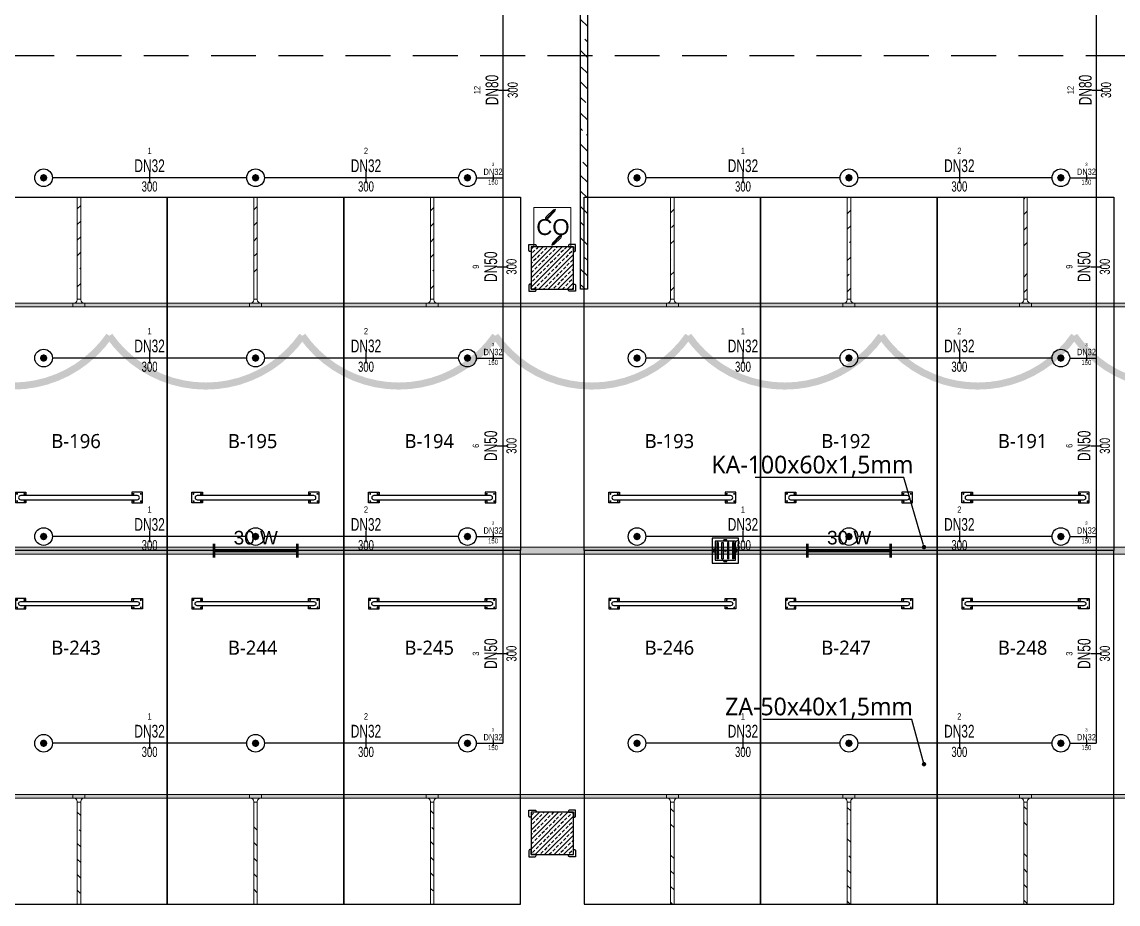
# Model space of a CAD drawing. Header units: millimetres. Extents: x -379292 to 1221486, y 92049 to 447512.
# Drawn here: x -157362 to -141845, y 223619 to 236099 of the extents above; entities that cross this region are included whole.
import ezdxf
from ezdxf import colors
from ezdxf.entities.mleader import LeaderData, LeaderLine
from ezdxf.enums import TextEntityAlignment as Align
from ezdxf.math import Vec2, Vec3

# ---------------------------------------------------------------- set-up
doc = ezdxf.new("R2010")
doc.units = ezdxf.units.MM
doc.linetypes.add('HIDDEN', pattern=[9.525, 6.35, -3.175])
for name, color, linetype in [('-M-YNGN-BORUID', 7, 'Continuous'), ('-M-YNGN-BORUUZUN', 7, 'Continuous'), ('-M-YNGN-BORUYUK', 7, 'Continuous'), ('-M-YNGN-SPR-YUK', 7, 'Continuous'), ('-M-YNGN-ZON2-CAP-', 7, 'Continuous'), ('-M-YNGN-ZON2-SPR-', 7, 'Continuous'), ('04_RAIN INLET', 51, 'Continuous'), ('05_HATCH CONCRETE', 141, 'Continuous'), ('05_SYMBOL', 2, 'Continuous'), ('08_LAMP', 4, 'Continuous'), ('202-A-Y-MahalAd', 141, 'Continuous'), ('E_CT_ZA', 6, 'Continuous'), ('EYazı', 7, 'Continuous')]:
    doc.layers.add(name, color=color, linetype=linetype)
doc.layers.add('-M-YNGN-SPR-CAPCIZGI', color=188, linetype='Continuous', plot=False)
for name, color, linetype, lineweight in [('-M-YNGN-ZON2', 4, 'SP', 30), ('08_DEDECTOR', 3, 'Continuous', 9), ('E_CT_AYDINLATMA', 3, 'Continuous', 9), ('E_CT_KIRMIZI', 1, 'Continuous', 9)]:
    doc.layers.add(name, color=color, linetype=linetype, lineweight=lineweight)
doc.styles.add('CIZGI', font='tahoma.ttf', dxfattribs={"width": 0.8, "oblique": 20})
doc.styles.add('HCAD', font='HCAD.SHX', dxfattribs={"width": 0.8, "height": 0.2})
doc.styles.add('PIPESIZE', font='hcad.shx', dxfattribs={"width": 0.8})
doc.styles.add('SPR-NOT', font='romans.shx')
doc.styles.get("Standard").update_dxf_attribs({"font": 'segoeuil.ttf'})
doc.styles.add('YAZI-2', font='arial.ttf', dxfattribs={"height": 2})
doc.styles.add('YAZI-3', font='arial.ttf', dxfattribs={"height": 3})
doc.linetypes.add('SP', pattern='A,2,-0.1,["SP",CIZGI,S=0.14,R=0.2,X=0,Y=-0.07],-0.255', length=2.355)
pattern_1 = [(225, (905000, -3e-07), (67.351921, -67.351921), []), (225, (904932.65, -3e-07), (67.351921, -67.351921), [47.625, -23.8125])]

# ---------------------------------------------------------------- blocks, each defined once
blk = doc.blocks.new('202_Vida')
at = {"color": 0, "linetype": 'ByBlock', "ltscale": 0.2}
for points in [[(1, 0), (-1, 0)], [(0, 1), (0, -1)]]:
    blk.add_lwpolyline(points, dxfattribs=at)
at = {"color": 0, "linetype": 'ByBlock'}
for radius in [0.42, 0.23, 0.155]:
    blk.add_circle((0, 0), radius, dxfattribs=at)
blk = doc.blocks.new('202_Stoper')
at = {"color": 0, "linetype": 'ByBlock'}
for points in [[(-750, -30), (-750, -75), (-900, -75), (-900, 75), (-750, 75), (-750, 30)], [(750, -30), (750, -75), (900, -75), (900, 75), (750, 75), (750, 30)]]:
    blk.add_lwpolyline(points, dxfattribs=at)
blk.add_lwpolyline([(825, -30, 1), (825, 30), (-825, 30, 1), (-825, -30)], format="xyb", close=True, dxfattribs=at)
at = {"color": 0, "linetype": 'ByBlock', "yscale": 10, "zscale": 10, "rotation": 180}
for p, xscale in [((-877, 53), -10), ((-772, 53), 10), ((772, 53), -10), ((877, 53), 10)]:
    blk.add_blockref('202_Vida', p, dxfattribs=dict(at, xscale=xscale))
at = {"color": 0, "linetype": 'ByBlock', "yscale": 10, "zscale": 10}
for p, xscale in [((-877, -52), 10), ((-772, -52), -10), ((772, -52), 10), ((877, -52), -10)]:
    blk.add_blockref('202_Vida', p, dxfattribs=dict(at, xscale=xscale))
blk = doc.blocks.new('202_Mahalblok')
at = {"color": 0, "linetype": 'ByBlock', "flags": 128}
blk.add_lwpolyline([(0, 0), (0, 5000), (2500, 5000), (2500, 0)], close=True, dxfattribs=at)
at = {"color": 252}
blk.add_blockref('202_Stoper', (1250, 750), dxfattribs=at)
at = {"color": 0, "linetype": 'ByBlock', "ltscale": 25}
blk.add_attdef('MAHALNO', text='', height=200, dxfattribs=at).set_placement((1209, 1390), align=Align.BOTTOM_CENTER)
blk = doc.blocks.new('202_Izgara')
at = {"color": 8, "ltscale": 25}
blk.add_circle((0, 0), 0.1, dxfattribs=at)
at = {"layer": '04_RAIN INLET', "color": 8}
for p, q in [((1.85, 1.75), (-1.85, 1.75)), ((-1.85, 1.75), (-1.85, -1.75)), ((1.85, -1.75), (1.85, 1.75)), ((1.45, 1.35), (-1.45, 1.35)), ((-1.45, 1.35), (-1.45, -1.35)), ((-1.2, 1.15), (-1.2, -1.15)), ((-1, 1.15), (-1.2, 1.15)), ((-1, 1.15), (-1, -1.15)), ((-0.5, -1.15), (-0.5, 1.15)), ((-0.5, 1.15), (-0.3, 1.15)), ((-0.3, 1.15), (-0.3, -1.15)), ((0.3, 1.15), (0.3, -1.15)), ((0.5, 1.15), (0.3, 1.15)), ((0.5, -1.15), (0.5, 1.15)), ((1, 1.15), (1, -1.15)), ((1.2, 1.15), (1, 1.15)), ((1.2, 1.15), (1.2, -1.15)), ((1.45, -1.35), (1.45, 1.35)), ((-1.45, -1.35), (1.45, -1.35)), ((-1, -1.15), (-1.2, -1.15)), ((-0.5, -1.15), (-0.3, -1.15)), ((0.5, -1.15), (0.3, -1.15)), ((1.2, -1.15), (1, -1.15)), ((-1.85, -1.75), (1.85, -1.75))]:
    blk.add_line(p, q, dxfattribs=at)
at = {"layer": '04_RAIN INLET', "color": 8, "ltscale": 50}
for p, q in [((-1.45, 0.2), (-1.65, 0.2)), ((0.2, 1.55), (-0.2, 1.55)), ((-0.2, 1.35), (-0.2, 1.55)), ((0.2, 1.35), (0.2, 1.55)), ((1.65, 0.2), (1.45, 0.2)), ((-1.45, -0.2), (-1.65, -0.2)), ((-0.2, -1.55), (-0.2, -1.35)), ((0.2, -1.55), (0.2, -1.35)), ((1.65, -0.2), (1.45, -0.2))]:
    blk.add_line(p, q, dxfattribs=at)
at = {"layer": '04_RAIN INLET', "color": 8, "ltscale": 50, "extrusion": (-2.89798e-21, 1.6744e-09, 1)}
for points in [[(-1.65, 0.2), (-1.65, -0.2)], [(1.65, -0.2), (1.65, 0.2)]]:
    blk.add_lwpolyline(points, dxfattribs=at)
at = {"layer": '04_RAIN INLET', "color": 8, "ltscale": 50, "extrusion": (-2.89798e-21, 1.6744e-09, 1), "elevation": 0}
blk.add_lwpolyline([(-0.2, -1.55), (0.2, -1.55)], dxfattribs=at)
blk = doc.blocks.new('bariyer')
at = {"color": 8, "ltscale": 25}
blk.add_lwpolyline([(0, -70), (15, -70, 0.414214), (30, -55), (30, 30), (-55, 30, 0.414214), (-70, 15), (-70, 0), (0, 0)], format="xyb", close=True, dxfattribs=at)
blk = doc.blocks.new('OtoParkBodrumKatMimari')
at = {"layer": '05_HATCH CONCRETE'}
h = blk.add_hatch(dxfattribs=at)
h.set_pattern_fill('ANSI33', color=8, scale=15, angle=180, style=0)
h.set_pattern_definition(pattern_1)
h.paths.add_polyline_path([(96800, 132100), (96200, 132100), (96200, 131500), (96800, 131500)])
h = blk.add_hatch(dxfattribs=at)
h.set_pattern_fill('ANSI33', color=8, scale=15, angle=180, style=0)
h.set_pattern_definition(pattern_1)
h.paths.add_polyline_path([(96200, 123500), (96800, 123500), (96800, 124100), (96200, 124100)])
at = {"color": 5}
for points in [[(96800, 132100), (96200, 132100), (96200, 131500), (96800, 131500)], [(96200, 123500), (96800, 123500), (96800, 124100), (96200, 124100)]]:
    blk.add_lwpolyline(points, close=True, dxfattribs=at)
at = {"layer": '05_SYMBOL', "color": 252, "linetype": 'HIDDEN', "ltscale": 100}
blk.add_lwpolyline([(128500, 134800), (19400, 134800)], dxfattribs=at)
at = {"layer": '04_RAIN INLET', "xscale": 100, "yscale": 100, "zscale": 100, "rotation": 359.9999999845318}
blk.add_blockref('202_Izgara', (98950, 127800), dxfattribs=at)
at = {"layer": '05_SYMBOL', "color": 8, "xscale": -1}
for p in [(96200, 132100), (96200, 124100)]:
    blk.add_blockref('bariyer', p, dxfattribs=at)
at = {"layer": '05_SYMBOL', "color": 8}
for p in [(96800, 132100), (96800, 124100)]:
    blk.add_blockref('bariyer', p, dxfattribs=at)
at = {"layer": '05_SYMBOL', "color": 8, "rotation": 180}
for p in [(96200, 131500), (96200, 123500)]:
    blk.add_blockref('bariyer', p, dxfattribs=at)
at = {"layer": '05_SYMBOL', "color": 8, "xscale": -1, "rotation": 180}
for p in [(96800, 131500), (96800, 123500)]:
    blk.add_blockref('bariyer', p, dxfattribs=at)
at = {"layer": '202-A-Y-MahalAd', "color": 8, "ltscale": 25}
for p, values in [((88550, 127800), {'MAHALNO': 'B-196'}), ((91050, 127800), {'MAHALNO': 'B-195'}), ((93550, 127800), {'MAHALNO': 'B-194'}), ((96950, 127800), {'MAHALNO': 'B-193'}), ((99450, 127800), {'MAHALNO': 'B-192'}), ((101950, 127800), {'MAHALNO': 'B-191'})]:
    blk.add_blockref('202_Mahalblok', p, dxfattribs=at).add_auto_attribs(values)
ref = blk.add_blockref('202_Mahalblok', (88550, 127800), dxfattribs=dict(at, xscale=-1, rotation=180))
ref.add_attrib('MAHALNO', 'B-243', dxfattribs={"layer": '0', "color": 0, "linetype": 'ByBlock', "ltscale": 25, "height": 200}).set_placement((89759, 126267), align=Align.BOTTOM_CENTER)
ref = blk.add_blockref('202_Mahalblok', (91050, 127800), dxfattribs=dict(at, xscale=-1, rotation=180))
ref.add_attrib('MAHALNO', 'B-244', dxfattribs={"layer": '0', "color": 0, "linetype": 'ByBlock', "ltscale": 25, "height": 200}).set_placement((92259, 126267), align=Align.BOTTOM_CENTER)
ref = blk.add_blockref('202_Mahalblok', (93550, 127800), dxfattribs=dict(at, xscale=-1, rotation=180))
ref.add_attrib('MAHALNO', 'B-245', dxfattribs={"layer": '0', "color": 0, "linetype": 'ByBlock', "ltscale": 25, "height": 200}).set_placement((94759, 126267), align=Align.BOTTOM_CENTER)
ref = blk.add_blockref('202_Mahalblok', (96950, 127800), dxfattribs=dict(at, xscale=-1, rotation=180))
ref.add_attrib('MAHALNO', 'B-246', dxfattribs={"layer": '0', "color": 0, "linetype": 'ByBlock', "ltscale": 25, "height": 200}).set_placement((98159, 126267), align=Align.BOTTOM_CENTER)
ref = blk.add_blockref('202_Mahalblok', (99450, 127800), dxfattribs=dict(at, xscale=-1, rotation=180))
ref.add_attrib('MAHALNO', 'B-247', dxfattribs={"layer": '0', "color": 0, "linetype": 'ByBlock', "ltscale": 25, "height": 200}).set_placement((100659, 126267), align=Align.BOTTOM_CENTER)
ref = blk.add_blockref('202_Mahalblok', (101950, 127800), dxfattribs=dict(at, xscale=-1, rotation=180))
ref.add_attrib('MAHALNO', 'B-248', dxfattribs={"layer": '0', "color": 0, "linetype": 'ByBlock', "ltscale": 25, "height": 200}).set_placement((103159, 126267), align=Align.BOTTOM_CENTER)
blk = doc.blocks.new('SP-C-UP-12')
at = {"ltscale": 10}
blk.add_line((0, 0), (0, 0), dxfattribs=at)
at = {"color": 1, "linetype": 'Continuous'}
blk.add_circle((0, 0), 12.5, dxfattribs=at)
at = {"ltscale": 10}
for points in [[(-5.4, 0), (-3.8, 3.8), (-3.8, -3.8), (0, 5.4)], [(-3.8, -3.8), (0, 5.4), (0, -5.4), (3.8, 3.8)], [(0, -5.4), (3.8, 3.8), (3.8, -3.8), (5.4, 0)]]:
    blk.add_solid(points, dxfattribs=at)
at = {"layer": '-M-YNGN-SPR-YUK', "style": 'SPR-NOT', "width": 0.5, "flags": 9}
for tag, p in [('YUK', (0, 17.8)), ('CAP', (0, 14.4)), ('TIP', (0.2, 10.8))]:
    blk.add_attdef(tag, text='', height=2.5, dxfattribs=at).set_placement(p, align=Align.MIDDLE_CENTER)
blk = doc.blocks.new('SPRKL100')
at = {"layer": '-M-YNGN-SPR-CAPCIZGI'}
blk.add_line((0, 0.431), (0, -0.431), dxfattribs=at)
at = {"layer": '-M-YNGN-BORUID', "color": 0, "style": 'HCAD', "width": 0.8, "flags": 1}
blk.add_attdef('DIC', text='', height=0.4, dxfattribs=at).set_placement((0, -1.693), align=Align.CENTER)
at = {"layer": '-M-YNGN-BORUUZUN', "color": 0, "style": 'HCAD', "width": 0.7}
blk.add_attdef('BOY', text='', height=0.8, dxfattribs=at).set_placement((0, -1.08), align=Align.CENTER)
at = {"layer": '-M-YNGN-BORUYUK', "color": 6, "style": 'PIPESIZE', "width": 0.8}
blk.add_attdef('YUK', text='', height=0.5, dxfattribs=at).set_placement((0, 1.866), align=Align.CENTER)
at = {"color": 0, "style": 'PIPESIZE', "width": 0.7}
blk.add_attdef('CAP', text='', height=1, dxfattribs=at).set_placement((0, 0.45), align=Align.CENTER)
blk = doc.blocks.new('A$C69E5DB5D')
at = {"layer": '-M-YNGN-ZON2', "ltscale": 500}
for p, q in [((-4290.9, 3212.4), (-4290.9, -1882.6)), ((-3450.9, 3212.4), (-3450.9, -1882.6)), ((-4653.4, -1082.6), (-4928.4, -1082.6)), ((-4353.4, -1082.6), (-4628.4, -1082.6)), ((-4328.4, -1082.6), (-4290.9, -1082.6)), ((-3813.4, -1082.6), (-4088.4, -1082.6)), ((-3513.4, -1082.6), (-3788.4, -1082.6)), ((-3488.4, -1082.6), (-3450.9, -1082.6)), ((-4653.4, -1337.6), (-4928.4, -1337.6)), ((-4353.4, -1337.6), (-4628.4, -1337.6)), ((-4328.4, -1337.6), (-4290.9, -1337.6)), ((-3813.4, -1337.6), (-4088.4, -1337.6)), ((-3513.4, -1337.6), (-3788.4, -1337.6)), ((-3488.4, -1337.6), (-3450.9, -1337.6)), ((-4653.4, -1590.1), (-4928.4, -1590.1)), ((-4353.4, -1590.1), (-4628.4, -1590.1)), ((-4328.4, -1590.1), (-4290.9, -1590.1)), ((-3813.4, -1590.1), (-4088.4, -1590.1)), ((-3513.4, -1590.1), (-3788.4, -1590.1)), ((-3488.4, -1590.1), (-3450.9, -1590.1)), ((-4653.4, -1882.6), (-4928.4, -1882.6)), ((-4353.4, -1882.6), (-4628.4, -1882.6)), ((-4328.4, -1882.6), (-4290.9, -1882.6)), ((-3813.4, -1882.6), (-4088.4, -1882.6)), ((-3513.4, -1882.6), (-3788.4, -1882.6)), ((-3488.4, -1882.6), (-3450.9, -1882.6))]:
    blk.add_line(p, q, dxfattribs=at)
at = {"layer": '-M-YNGN-ZON2-CAP-', "rotation": 90}
for p, xscale, yscale, zscale, values in [((-4289.2, -958.4), 18.00000000000004, 18.00000000000004, 18.00000000000004, {'YUK': '12', 'CAP': 'DN80', 'BOY': '300'}), ((-3449.2, -958.4), 18.00000000000004, 18.00000000000004, 18.00000000000004, {'YUK': '12', 'CAP': 'DN80', 'BOY': '300'}), ((-4290.9, -1208.4), 18.00000000000005, 18.00000000000005, 18.00000000000005, {'YUK': '9', 'CAP': 'DN50', 'BOY': '300'}), ((-3450.9, -1208.4), 18.00000000000005, 18.00000000000005, 18.00000000000005, {'YUK': '9', 'CAP': 'DN50', 'BOY': '300'}), ((-4290.9, -1461.8), 18.00000000000005, 18.00000000000005, 18.00000000000005, {'YUK': '6', 'CAP': 'DN50', 'BOY': '300'}), ((-3450.9, -1461.8), 18.00000000000005, 18.00000000000005, 18.00000000000005, {'YUK': '6', 'CAP': 'DN50', 'BOY': '300'}), ((-4290.9, -1755.8), 18.00000000000005, 18.00000000000005, 18.00000000000005, {'YUK': '3', 'CAP': 'DN50', 'BOY': '300'}), ((-3450.9, -1755.8), 18.00000000000005, 18.00000000000005, 18.00000000000005, {'YUK': '3', 'CAP': 'DN50', 'BOY': '300'})]:
    blk.add_blockref('SPRKL100', p, dxfattribs=dict(at, xscale=xscale, yscale=yscale, zscale=zscale)).add_auto_attribs(values)
at = {"layer": '-M-YNGN-ZON2-CAP-'}
for p, xscale, yscale, zscale, values in [((-4790.9, -1082.6), 18, 18, 18, {'YUK': '1', 'CAP': 'DN32', 'BOY': '300'}), ((-4484.6, -1082.6), 18, 18, 18, {'YUK': '2', 'CAP': 'DN32', 'BOY': '300'}), ((-3950.9, -1082.6), 18, 18, 18, {'YUK': '1', 'CAP': 'DN32', 'BOY': '300'}), ((-3644.6, -1082.6), 18, 18, 18, {'YUK': '2', 'CAP': 'DN32', 'BOY': '300'}), ((-4304.7, -1082.6), 9, 9, 9, {'YUK': '3', 'CAP': 'DN32', 'BOY': '150'}), ((-3464.7, -1082.6), 9, 9, 9, {'YUK': '3', 'CAP': 'DN32', 'BOY': '150'}), ((-4790.9, -1337.6), 18, 18, 18, {'YUK': '1', 'CAP': 'DN32', 'BOY': '300'}), ((-4484.6, -1337.6), 18, 18, 18, {'YUK': '2', 'CAP': 'DN32', 'BOY': '300'}), ((-3950.9, -1337.6), 18, 18, 18, {'YUK': '1', 'CAP': 'DN32', 'BOY': '300'}), ((-3644.6, -1337.6), 18, 18, 18, {'YUK': '2', 'CAP': 'DN32', 'BOY': '300'}), ((-4304.7, -1337.6), 9, 9, 9, {'YUK': '3', 'CAP': 'DN32', 'BOY': '150'}), ((-3464.7, -1337.6), 9, 9, 9, {'YUK': '3', 'CAP': 'DN32', 'BOY': '150'}), ((-4790.9, -1590.1), 18, 18, 18, {'YUK': '1', 'CAP': 'DN32', 'BOY': '300'}), ((-4484.6, -1590.1), 18, 18, 18, {'YUK': '2', 'CAP': 'DN32', 'BOY': '300'}), ((-3950.9, -1590.1), 18, 18, 18, {'YUK': '1', 'CAP': 'DN32', 'BOY': '300'}), ((-3644.6, -1590.1), 18, 18, 18, {'YUK': '2', 'CAP': 'DN32', 'BOY': '300'}), ((-4304.7, -1590.1), 9, 9, 9, {'YUK': '3', 'CAP': 'DN32', 'BOY': '150'}), ((-3464.7, -1590.1), 9, 9, 9, {'YUK': '3', 'CAP': 'DN32', 'BOY': '150'}), ((-4790.9, -1882.6), 18, 18, 18, {'YUK': '1', 'CAP': 'DN32', 'BOY': '300'}), ((-4484.6, -1882.6), 18, 18, 18, {'YUK': '2', 'CAP': 'DN32', 'BOY': '300'}), ((-3950.9, -1882.6), 18, 18, 18, {'YUK': '1', 'CAP': 'DN32', 'BOY': '300'}), ((-3644.6, -1882.6), 18, 18, 18, {'YUK': '2', 'CAP': 'DN32', 'BOY': '300'}), ((-4304.7, -1882.6), 9, 9, 9, {'YUK': '3', 'CAP': 'DN32', 'BOY': '150'}), ((-3464.7, -1882.6), 9, 9, 9, {'YUK': '3', 'CAP': 'DN32', 'BOY': '150'})]:
    blk.add_blockref('SPRKL100', p, dxfattribs=dict(at, xscale=xscale, yscale=yscale, zscale=zscale)).add_auto_attribs(values)
at = {"layer": '-M-YNGN-ZON2-SPR-'}
for p in [(-4940.9, -1082.6), (-4640.9, -1082.6), (-4340.9, -1082.6), (-4100.9, -1082.6), (-3800.9, -1082.6), (-3500.9, -1082.6), (-4940.9, -1337.6), (-4640.9, -1337.6), (-4340.9, -1337.6), (-4100.9, -1337.6), (-3800.9, -1337.6), (-3500.9, -1337.6), (-4940.9, -1590.1), (-4640.9, -1590.1), (-4340.9, -1590.1), (-4100.9, -1590.1), (-3800.9, -1590.1), (-3500.9, -1590.1), (-4940.9, -1882.6), (-4640.9, -1882.6), (-4340.9, -1882.6), (-4100.9, -1882.6), (-3800.9, -1882.6), (-3500.9, -1882.6)]:
    blk.add_blockref('SP-C-UP-12', p, dxfattribs=at)
blk = doc.blocks.new('*U617')
h = blk.add_hatch()
h.set_pattern_fill('ANSI33', color=0, scale=50, angle=1, style=0)
h.paths.add_polyline_path([(-43163, 100), (8377, 100), (8377, 0), (-43163, 0)])
at = {"color": 0}
blk.add_lwpolyline([(-43163, 100), (8377, 100), (8377, 0), (-43163, 0)], close=True, dxfattribs=at)
at = {"ltscale": 25, "flags": 1}
for tag, p in [('YUKSEKLIK', (-229, -149)), ('KALINLIK', (-229, -213))]:
    blk.add_attdef(tag, p, '', height=50, dxfattribs=at)
blk = doc.blocks.new('*U761')
h = blk.add_hatch()
h.set_pattern_fill('ANSI33', color=0, scale=50, angle=1, style=0)
h.paths.add_polyline_path([(-1851, 50), (56974, 50), (56974, 0), (-1851, 0)])
at = {"color": 0}
blk.add_lwpolyline([(-1851, 50), (56974, 50), (56974, 0), (-1851, 0)], close=True, dxfattribs=at)
at = {"ltscale": 25, "flags": 1}
for tag, p in [('YUKSEKLIK', (-229, -149)), ('KALINLIK', (-229, -213))]:
    blk.add_attdef(tag, p, '', height=50, dxfattribs=at)
blk = doc.blocks.new('*U762')
h = blk.add_hatch()
h.set_pattern_fill('ANSI33', color=0, scale=50, angle=1, style=0)
h.paths.add_polyline_path([(-1851, 50), (56974, 50), (56974, 0), (-1851, 0)])
at = {"color": 0}
blk.add_lwpolyline([(-1851, 50), (56974, 50), (56974, 0), (-1851, 0)], close=True, dxfattribs=at)
at = {"ltscale": 25, "flags": 1}
for tag, p in [('YUKSEKLIK', (-229, -149)), ('KALINLIK', (-229, -213))]:
    blk.add_attdef(tag, p, '', height=50, dxfattribs=at)
blk = doc.blocks.new('*U841')
h = blk.add_hatch()
h.set_pattern_fill('ANSI33', color=0, scale=50, angle=1, style=0)
h.paths.add_polyline_path([(-4231, 100), (-51, 100), (-51, 0), (-4231, 0)])
at = {"color": 0}
blk.add_lwpolyline([(-4231, 100), (-51, 100), (-51, 0), (-4231, 0)], close=True, dxfattribs=at)
at = {"ltscale": 25, "flags": 1}
for tag, p in [('YUKSEKLIK', (-229, -149)), ('KALINLIK', (-229, -213))]:
    blk.add_attdef(tag, p, '', height=50, dxfattribs=at)
blk = doc.blocks.new('_DOT')
at = {"color": 0, "linetype": 'ByBlock'}
blk.add_line((-0.5, 0), (-1, 0), dxfattribs=at)
at = {"color": 0, "linetype": 'ByBlock', "const_width": 0.5}
blk.add_lwpolyline([(-0.25, 0, 1), (0.25, 0, 1)], format="xyb", close=True, dxfattribs=at)
blk = doc.blocks.new('40 W SIVA ÜSTÜ ETANJ LED 50')
at = {"layer": '08_LAMP'}
for p, q in [((-625, -100), (-625, 100)), ((-605, -100), (-605, 100)), ((-605, 15), (605, 15)), ((605, -100), (605, 100)), ((625, -100), (625, 100)), ((-605, -15), (605, -15))]:
    blk.add_line(p, q, dxfattribs=at)
at = {"layer": '08_LAMP', "color": 2, "style": 'YAZI-2'}
blk.add_text('30 W', height=200, dxfattribs=at).set_placement((0, 90), align=Align.CENTER)
blk = doc.blocks.new('CO 250')
at = {"layer": '08_DEDECTOR'}
for p, q in [((17, 243), (-84, 142)), ((45, 251), (-74, 132)), ((37, 223), (-64, 122)), ((45, 250), (45, 243)), ((114, -136), (-5, -255)), ((104, -126), (3, -227)), ((124, -146), (23, -247)), ((-5, -247), (-5, -255)), ((-5, -255), (3, -255))]:
    blk.add_line(p, q, dxfattribs=at)
at = {"layer": '08_DEDECTOR', "ltscale": 25}
blk.add_lwpolyline([(-262, 278), (-262, -278), (262, -278), (262, 278)], close=True, dxfattribs=at)
at = {"layer": '08_DEDECTOR'}
for centre, radius, start, end in [((37, 223), 27.7, 72.9688, 135), ((17, 243), 27.7, 315, 0), ((-55, 112), 41.6, 135, 180), ((-55, 112), 27.7, 135, 180), ((-55, 112), 13.9, 135, 180), ((95, -116), 13.9, 315, 350.4112), ((95, -116), 27.7, 315, 355.2224), ((95, -116), 41.6, 315, 356.817), ((23, -247), 27.7, 135, 180), ((3, -227), 27.7, 270, 315)]:
    blk.add_arc(centre, radius, start, end, dxfattribs=at)
at = {"layer": '08_DEDECTOR', "color": 3, "style": 'YAZI-3'}
blk.add_text('CO', height=225, dxfattribs=at).set_placement((-226, -113))
blk = doc.blocks.new('*U1011')
h = blk.add_hatch()
h.set_pattern_fill('ANSI33', color=0, scale=50, angle=1, style=0)
h.paths.add_polyline_path([(-2093, 50), (-653, 50), (-653, 0), (-2093, 0)])
at = {"color": 0}
blk.add_lwpolyline([(-2093, 50), (-653, 50), (-653, 0), (-2093, 0)], close=True, dxfattribs=at)
at = {"ltscale": 25, "flags": 1}
for tag, p in [('YUKSEKLIK', (-229, -149)), ('KALINLIK', (-229, -213))]:
    blk.add_attdef(tag, p, '', height=50, dxfattribs=at)
blk = doc.blocks.new('*U1012')
at = {"color": 0}
for p, q in [((214, 214), (-164, 214)), ((-164, 164), (-50, 164)), ((-60, 214), (-60, 164)), ((0, 214), (214, 214)), ((214, 164), (100, 164)), ((110, 214), (110, 164)), ((0, 0), (0, 114)), ((0, 104), (50, 104)), ((50, 0), (50, 114))]:
    blk.add_line(p, q, dxfattribs=at)
for centre, start, end in [((-50, 114), 0, 90), ((100, 114), 90, 180)]:
    blk.add_arc(centre, 50, start, end, dxfattribs=at)

msp = doc.modelspace()

# ---------------------------------------------------------------- block references
at = {"color": 8}
msp.add_blockref('OtoParkBodrumKatMimari', (-246354.8, 100818.8), dxfattribs=at)

# ---------------------------------------------------------------- next in the draw order: linework, layer by layer
at = {"color": 30, "const_width": 100}
msp.add_lwpolyline([(-139733.7, 231658.2, -0.5205671), (-142465.6, 231658.2, -0.5205671), (-145197.5, 231658.2, -0.5205671), (-147929.3, 231658.2, -0.5205671), (-150661.2, 231658.2, -0.5205671), (-153393.1, 231658.2, -0.5205671), (-156125, 231658.2, -0.5205671), (-158856.9, 231658.2, -0.5205671), (-161588.8, 231658.2, -0.5205671), (-164320.7, 231658.2, -0.5205671), (-167052.6, 231658.2, -0.5205671), (-169784.5, 231658.2, -0.5205671), (-172516.4, 231658.2, -0.5205671), (-175248.3, 231658.2, -0.5205671)], format="xyb", dxfattribs=at)

# ---------------------------------------------------------------- next in the draw order: block references
at = {"layer": '-M-YNGN-ZON2', "ltscale": 25, "xscale": 10, "yscale": 10, "zscale": 10}
msp.add_blockref('A$C69E5DB5D', (-107645.9, 244719.5), dxfattribs=at)
at = {"layer": '08_DEDECTOR'}
msp.add_blockref('CO 250', (-149854.8, 233197.2), dxfattribs=at)
at = {"layer": '08_LAMP', "xscale": 0.96, "yscale": 0.96, "zscale": 0.96}
for p in [(-154052.1, 228619.8), (-145652.1, 228619.8)]:
    msp.add_blockref('40 W SIVA ÜSTÜ ETANJ LED 50', p, dxfattribs=at)
at = {"layer": 'E_CT_AYDINLATMA'}
msp.add_blockref('*U617', (-128941.8, 228568.8), dxfattribs=at)
at = {"layer": 'E_CT_KIRMIZI', "color": 1, "xscale": -1, "rotation": 89.99999999999994}
for p in [(-156529.8, 231525.8), (-154029.8, 231525.8), (-151529.8, 231525.8), (-148129.8, 231525.8), (-145629.8, 231525.8), (-143129.8, 231525.8)]:
    msp.add_blockref('*U1011', p, dxfattribs=at)
at = {"layer": 'E_CT_KIRMIZI', "color": 2, "xscale": -1, "rotation": 180}
for p in [(-156579.8, 232282.8), (-154079.8, 232282.8), (-151579.8, 232282.8), (-148179.8, 232282.8), (-145679.8, 232282.8), (-143179.8, 232282.8)]:
    msp.add_blockref('*U1012', p, dxfattribs=at)
at = {"layer": 'E_CT_KIRMIZI', "color": 1}
for name, p, rotation in [('*U762', (-116880.6, 232118.8), 180), ('*U761', (-116880.6, 225168.8), 180), ('*U1011', (-156529.8, 225711.7), 90.00000041575699), ('*U1011', (-154029.8, 225711.7), 90.00000041575699), ('*U1011', (-151529.8, 225711.7), 90.00000041575699), ('*U1011', (-148129.8, 225711.7), 90.00000041575699), ('*U1011', (-145629.8, 225711.7), 90.00000041575699), ('*U1011', (-143129.8, 225711.7), 90.00000041575699)]:
    msp.add_blockref(name, p, dxfattribs=dict(at, rotation=rotation))
at = {"layer": 'E_CT_KIRMIZI', "color": 2, "rotation": 4.157569409809594e-07}
for p in [(-156579.8, 224954.8), (-154079.8, 224954.8), (-151579.8, 224954.8), (-148179.8, 224954.8), (-145679.8, 224954.8), (-143179.8, 224954.8)]:
    msp.add_blockref('*U1012', p, dxfattribs=at)
at = {"layer": 'E_CT_ZA', "color": 112, "rotation": 90}
msp.add_blockref('*U841', (-149354.8, 236549.9), dxfattribs=at)

# ---------------------------------------------------------------- next in the draw order: leaders
at = {"layer": 'EYazı', "color": 7}
ml = msp.add_multileader_mtext('Standard', dxfattribs=at)
ml.set_content('KA-100x60x1,5mm', color=7)
ml.set_leader_properties(color=1)
ml.set_arrow_properties(name='DOT')
ml.build(insert=Vec2(0, 0))
ml.multileader.update_dxf_attribs({"text_left_attachment_type": 6, "text_right_attachment_type": 6, "dogleg_length": 50, "arrow_head_size": 62.5})
ctx = ml.context
ctx.base_point, ctx.char_height, ctx.arrow_head_size, ctx.landing_gap_size, ctx.plane_origin = Vec3(-147626.5, 229654.8), 250, 62.5, 25, Vec3(-145433.2, 229611.1)
ctx.left_attachment, ctx.right_attachment = 6, 6
notes = []
notes.append((ctx, [(0, (1, 1, 0), (-144875.4, 229654.8), (-1, 0), 62.5, [(0, [(-144592.1, 228668.8)], 0, [])])]))
ctx.mtext.insert, ctx.mtext.width, ctx.mtext.defined_height, ctx.mtext.line_spacing_style, ctx.mtext.flow_direction = Vec3(-147601.5, 229961.5), 2000, 439.9, 2, 5
ml = msp.add_multileader_mtext('Standard', dxfattribs=at)
ml.set_content('ZA-50x40x1,5mm', color=7)
ml.set_leader_properties(color=1)
ml.set_arrow_properties(name='DOT')
ml.build(insert=Vec2(0, 0))
ml.multileader.update_dxf_attribs({"text_left_attachment_type": 6, "text_right_attachment_type": 6, "dogleg_length": 50, "arrow_head_size": 62.5})
ctx = ml.context
ctx.base_point, ctx.char_height, ctx.arrow_head_size, ctx.landing_gap_size, ctx.plane_origin = Vec3(-147431.2, 226232.1), 250, 62.5, 25, Vec3(-145433.2, 226539.9)
ctx.left_attachment, ctx.right_attachment = 6, 6
notes.append((ctx, [(0, (1, 1, 0), (-144765.9, 226232.1), (-1, 0), 62.5, [(0, [(-144592.1, 225597.5)], 0, [])])]))
ctx.mtext.insert, ctx.mtext.width, ctx.mtext.defined_height, ctx.mtext.line_spacing_style, ctx.mtext.flow_direction = Vec3(-147406.2, 226538.8), 2000, 439.9, 2, 5
for ctx, leaders in notes:
    for number, flags, end, landing, length, lines in leaders:
        leader = LeaderData()
        leader.index, (leader.has_last_leader_line, leader.has_dogleg_vector, leader.attachment_direction) = number, flags
        leader.last_leader_point, leader.dogleg_vector, leader.dogleg_length = Vec3(end), Vec3(landing), length
        for number, points, colour, breaks in lines:
            line = LeaderLine()
            line.index, line.vertices, line.color, line.breaks = number, Vec3.list(points), colors.encode_raw_color(colour), breaks
            leader.lines.append(line)
        ctx.leaders.append(leader)

doc.saveas('drawing.dxf')
